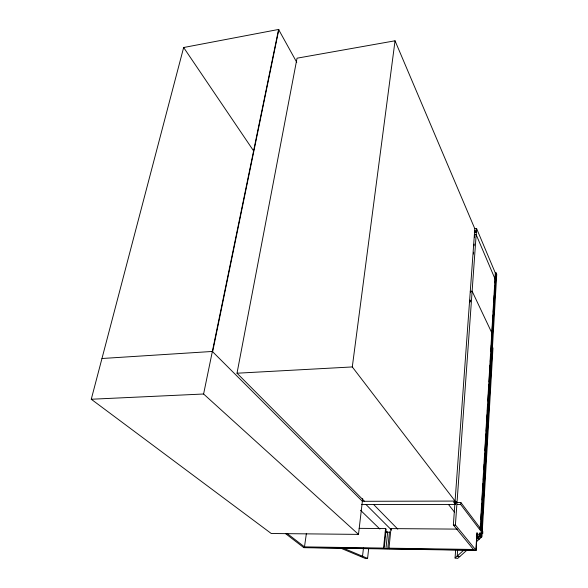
<?xml version="1.0" encoding="UTF-8"?>
<svg xmlns="http://www.w3.org/2000/svg" width="588" height="588" viewBox="0 0 588 588"><rect width="100%" height="100%" fill="white"/><g stroke="black" fill="none" stroke-linecap="round" stroke-linejoin="round"><path stroke-width="0.88" d="M479.286 533.47L482.711 533.507L482.821 531.611L460.808 502.439L453.84 502.453M479.904 532.654L479.683 536.315L480.639 536.322L481.315 537.212L476.434 537.153M480.117 529.002L495.339 273.008L496.176 272.935L496.735 274.273L481.697 530.795M476.508 534.654L478.007 536.587L479.911 536.609L480.073 533.86M480.403 528.362L480.675 523.776M480.947 519.204L481.271 513.684M481.491 510.039L481.873 503.6M482.087 499.962L482.469 493.516M482.682 489.885L483.071 483.432M483.285 479.808L483.615 474.259M483.88 469.724L484.211 464.175M484.424 460.566L484.806 454.09M485.019 450.489L485.409 443.999M485.622 440.405L486.004 433.915M486.166 431.166L486.548 424.749M486.761 421.17L487.151 414.658M487.356 411.085L487.746 404.573M487.959 401.009L488.341 394.489M488.51 391.74L488.944 384.405M489.098 381.766L489.532 374.438M489.694 371.69L490.083 365.148M490.296 361.613L490.686 355.056M490.892 351.536L491.281 344.972M491.436 342.37L491.884 334.888M492.031 332.293L492.465 324.98M492.634 322.239L493.067 314.918M493.229 312.177L493.619 305.547M493.824 302.122L494.221 295.463M494.42 292.06L494.817 285.371M494.964 282.916L495.419 275.287M480.639 536.322L480.852 532.669M481.013 529.92L496.176 272.935M481.315 537.212L481.587 532.625M482.167 533.118L481.954 536.785L476.75 541.423M482.27 531.287L492.972 347.898M479.455 539.012L476.67 538.549L476.78 536.719M285.643 533.683L303.842 547.671L476.104 550.368L477.155 533.037M482.711 533.507L460.669 504.453L460.808 502.439M457.655 549.655L457.214 556.064L459.831 556.491M476.104 550.368L455.413 524.974L476.596 228.556L474.817 228.739L395.04 40.792L297.036 58.19L237.015 373.218L364.545 501.307M467.276 549.861L457.67 558.416L455.068 557.99L455.649 549.758M473.928 550.045L454.032 525.79L454.928 525.628L453.899 525.621L453.355 524.959L454.899 503.585L455.92 503.585L456.067 501.571L455.046 501.579L474.817 228.739M473.494 254.038L473.627 252.223M474.09 245.843L474.215 244.02M474.678 237.648L474.376 234.81L476.162 234.627L495.184 279.256M475.538 230.922L475.971 231.944L475.082 232.032L474.648 231.011L475.538 230.922L475.435 232.436L474.538 232.532M387.757 548.707L389.476 531.942L389.778 532.228L385.25 532.191M389.572 548.736L388.977 548.17L390.976 528.597L457.413 529.119M385.581 528.553L386.176 529.141L384.133 548.648L383.53 548.09L385.581 528.553L359.143 528.347M385.941 548.678L387.683 531.919L385.86 531.905M339.43 547.619L365.633 558.6L367.588 558.38L368.705 548.384M363.472 548.053L362.531 556.255L360.576 556.483M101.967 358.504L212.702 351.433L278.866 29.4L183.654 47.51L91.265 399.245L271.252 533.5L358.489 534.389L362.7 498.573M212.356 351.455L362.377 501.307L455.083 501.072L352.293 366.941L395.04 40.792M306.407 533.345L304.481 546.877L383.53 548.09M358.489 534.389L203.602 394.004L278.572 29.459L296.756 62.328M455.068 557.99L463.925 550.023M476.67 538.549L478.529 536.873M458.081 556.204L457.721 556.527L458.956 556.344M477.596 538.704L478.941 538.49L478.529 538.858M474.303 232.378L476.082 232.194M469.511 301.923L470.437 301.857L470.554 300.218L469.628 300.292L470.091 301.24M237.015 373.218L352.293 366.941M91.265 399.245L203.602 394.004M361.686 504.577L455.435 504.453M457.185 504.453L460.669 504.453M453.355 524.959L455.413 524.974M476.353 536.278L477.779 536.293M388.977 548.17L473.458 549.464M303.489 547.399L475.868 550.074L476.919 532.743L479.911 536.609M361.23 556.41L362.73 556.682L361.877 556.329M342.238 547.729L367.588 558.38M287.142 533.507L305.187 547.421M360.51 510.237L379.907 529.09M366.052 504.57L391.601 530.111M390.976 528.597L391.564 529.185M373.681 504.563L397.789 529.141M448.468 504.467L454.656 512.31M454.899 503.585L455.435 504.284M455.046 501.579L455.582 502.27L456.597 502.27L456.067 501.571M183.654 47.51L253.538 150.793M470.738 292.295L470.282 291.339L472.12 291.192L491.98 333.212M476.596 228.556L495.522 273.457M454.068 501.079L454.553 504.46"/></g></svg>
